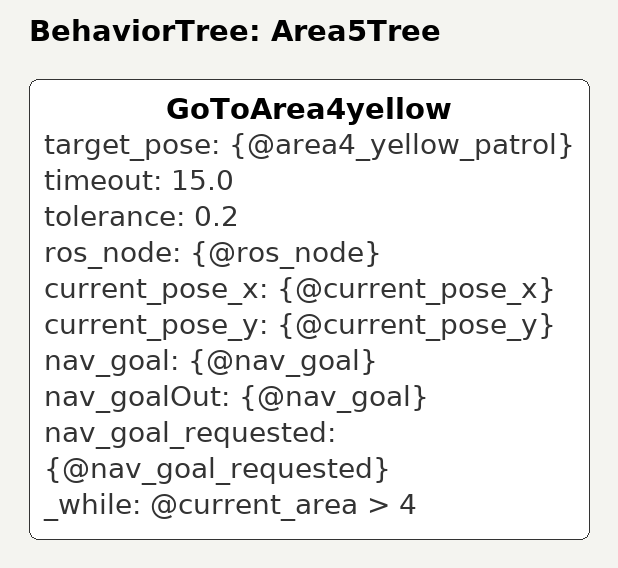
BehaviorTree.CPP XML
<?xml version="1.0" encoding="UTF-8"?>
<root BTCPP_format="4">
  <BehaviorTree ID="Area5Tree">
    <GoToArea4yellow target_pose="{@area4_yellow_patrol}"
                     timeout="15.0"
                     tolerance="0.2"
                     ros_node="{@ros_node}"
                     current_pose_x="{@current_pose_x}"
                     current_pose_y="{@current_pose_y}"
                     nav_goal="{@nav_goal}"
                   nav_goalOut="{@nav_goal}"
                     nav_goal_requested="{@nav_goal_requested}"
                     _while="@current_area &gt; 4"/>
  </BehaviorTree>

</root>
